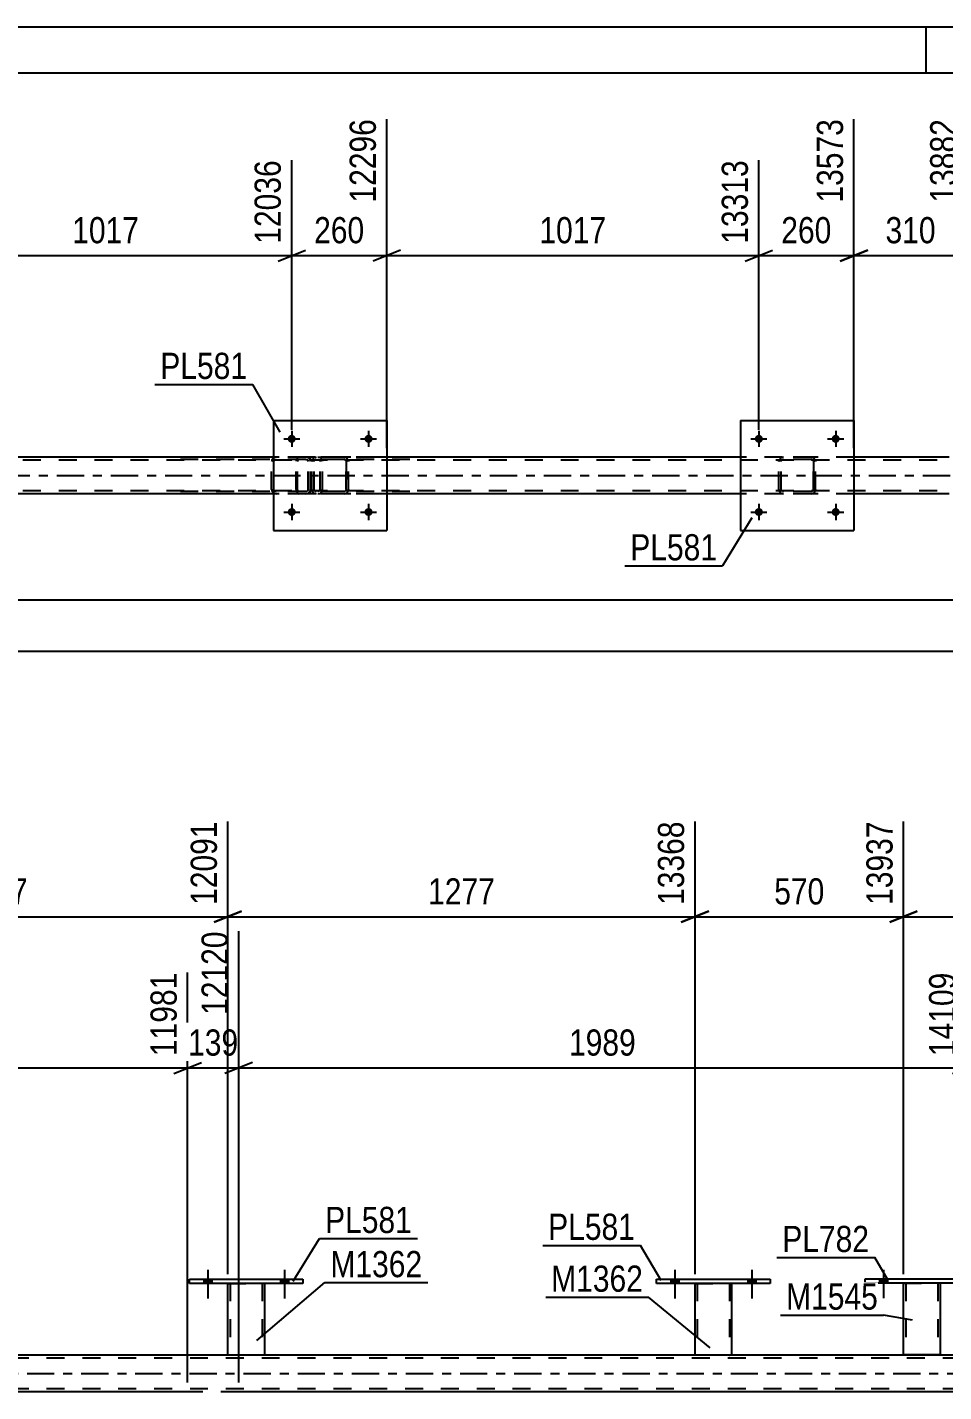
# Model space of a CAD drawing. Header units: millimetres. Extents: x 0 to 841, y 0 to 594.
# Drawn here: x 532.7 to 632.9, y 444.8 to 594 of the extents above; entities that cross this region are included whole.
import ezdxf

# ---------------------------------------------------------------- set-up
doc = ezdxf.new("R2010")
doc.units = ezdxf.units.MM
doc.linetypes.add('DXK_LINE_DOT2', pattern=[3.9198, 1.9599, -1.9599])
doc.linetypes.add('DXK_LINE_DOT3', pattern=[5.9187, 2.979, -0.9799, 0.9799, -0.9799])
doc.styles.add('Arial Narrow', font='ARIALN.TTF', dxfattribs={"height": 0.2})

# ---------------------------------------------------------------- blocks, each defined once
blk = doc.blocks.new('Unknown-283133210-1135')
at = {"color": 5, "linetype": 'Continuous'}
for p, q in [((841, 594), (0, 594)), ((631, 589), (631, 594)), ((836, 589), (5, 589))]:
    blk.add_line(p, q, dxfattribs=at)
blk = doc.blocks.new('Part-283133210-3801 - 3722')
at = {"color": 7, "linetype": 'DXK_LINE_DOT2'}
for p, q in [((614.9, 546.5), (614.93, 546.69)), ((614.93, 546.69), (614.9, 546.5)), ((614.9, 543.46), (614.9, 546.5)), ((614.9, 543.46), (614.9, 546.5)), ((615.14, 546.5), (615.15, 546.6)), ((615.14, 543.46), (615.14, 546.5)), ((615.14, 543.46), (615.14, 546.5)), ((615.15, 546.6), (615.21, 546.67)), ((615.19, 546.95), (615.38, 546.98)), ((615.38, 546.98), (615.19, 546.95)), ((615.21, 546.67), (615.28, 546.73)), ((615.28, 546.73), (615.38, 546.74)), ((618.42, 546.98), (615.38, 546.98)), ((618.42, 546.74), (615.38, 546.74)), ((618.42, 546.98), (618.6, 546.95)), ((618.6, 546.95), (618.42, 546.98)), ((618.42, 546.74), (618.51, 546.73)), ((618.51, 546.73), (618.59, 546.67)), ((618.59, 546.67), (618.64, 546.6)), ((618.64, 546.6), (618.66, 546.5)), ((618.66, 543.46), (618.66, 546.5)), ((618.66, 546.5), (618.66, 543.46)), ((618.86, 546.69), (618.9, 546.5)), ((618.9, 546.5), (618.86, 546.69)), ((618.9, 543.46), (618.9, 546.5)), ((618.9, 543.46), (618.9, 546.5)), ((614.93, 543.28), (614.9, 543.46)), ((614.9, 543.46), (614.93, 543.28)), ((615.15, 543.37), (615.14, 543.46)), ((615.21, 543.29), (615.15, 543.37)), ((615.28, 543.24), (615.21, 543.29)), ((615.38, 543.22), (615.28, 543.24)), ((618.42, 543.22), (615.38, 543.22)), ((618.51, 543.24), (618.42, 543.22)), ((618.59, 543.29), (618.51, 543.24)), ((618.64, 543.37), (618.59, 543.29)), ((618.66, 543.46), (618.64, 543.37)), ((618.9, 543.46), (618.86, 543.28)), ((618.86, 543.28), (618.9, 543.46)), ((615.38, 542.98), (615.19, 543.02)), ((615.19, 543.02), (615.38, 542.98)), ((618.42, 542.98), (615.38, 542.98)), ((618.6, 543.02), (618.42, 542.98)), ((618.42, 542.98), (618.6, 543.02))]:
    blk.add_line(p, q, dxfattribs=at)
at = {"color": 7, "linetype": 'DXK_LINE_DOT3'}
blk.add_line((616.9, 544.98), (616.9, 544.98), dxfattribs=at)
at = {"color": 7, "linetype": 'DXK_LINE_DOT2'}
for centre, start, end in [((615.38, 546.5), 112.5, 157.5), ((615.38, 546.5), 112.5, 157.5), ((618.42, 546.5), 22.5, 67.5), ((618.42, 546.5), 22.5, 67.5), ((615.38, 543.46), 202.5, 247.5), ((615.38, 543.46), 202.5, 247.5), ((618.42, 543.46), 292.5, 337.5), ((618.42, 543.46), 292.5, 337.5)]:
    blk.add_arc(centre, 0.48, start, end, dxfattribs=at)
blk = doc.blocks.new('Part-283133210-3733 - 3722')
at = {"color": 7, "linetype": 'DXK_LINE_DOT2'}
for p, q in [((741.94, 546.67), (80.19, 546.67)), ((572.02, 546.99), (559.62, 546.99)), ((623.1, 546.99), (610.7, 546.99)), ((741.94, 543.31), (80.19, 543.31)), ((572.02, 542.99), (559.62, 542.99)), ((623.1, 542.99), (610.7, 542.99))]:
    blk.add_line(p, q, dxfattribs=at)
at = {"color": 2, "linetype": 'Continuous'}
for p, q in [((559.62, 546.99), (520.93, 546.99)), ((610.7, 546.99), (572.02, 546.99)), ((633.49, 546.99), (623.1, 546.99)), ((559.62, 542.99), (520.93, 542.99)), ((610.7, 542.99), (572.02, 542.99)), ((633.49, 542.99), (623.1, 542.99))]:
    blk.add_line(p, q, dxfattribs=at)
at = {"color": 7, "linetype": 'DXK_LINE_DOT3'}
blk.add_line((80.19, 544.99), (741.94, 544.99), dxfattribs=at)
blk = doc.blocks.new('Part-283133210-3806 - 3722')
at = {"color": 2, "linetype": 'Continuous'}
for p, q in [((559.62, 550.98), (559.62, 538.98)), ((559.62, 550.98), (572.02, 550.98)), ((572.02, 550.98), (572.02, 538.98)), ((559.62, 538.98), (572.02, 538.98))]:
    blk.add_line(p, q, dxfattribs=at)
blk = doc.blocks.new('Part-283133210-3807 - 3722')
at = {"color": 7, "linetype": 'DXK_LINE_DOT2'}
for p, q in [((563.82, 546.5), (563.85, 546.69)), ((563.85, 546.69), (563.82, 546.5)), ((563.82, 543.46), (563.82, 546.5)), ((563.82, 543.46), (563.82, 546.5)), ((564.06, 546.5), (564.07, 546.6)), ((564.06, 543.46), (564.06, 546.5)), ((564.06, 543.46), (564.06, 546.5)), ((564.07, 546.6), (564.13, 546.67)), ((564.11, 546.95), (564.3, 546.98)), ((564.3, 546.98), (564.11, 546.95)), ((564.13, 546.67), (564.2, 546.73)), ((564.2, 546.73), (564.3, 546.74)), ((567.34, 546.98), (564.3, 546.98)), ((567.34, 546.74), (564.3, 546.74)), ((567.34, 546.98), (567.52, 546.95)), ((567.52, 546.95), (567.34, 546.98)), ((567.34, 546.74), (567.43, 546.73)), ((567.43, 546.73), (567.5, 546.67)), ((567.5, 546.67), (567.56, 546.6)), ((567.56, 546.6), (567.58, 546.5)), ((567.58, 543.46), (567.58, 546.5)), ((567.58, 546.5), (567.58, 543.46)), ((567.78, 546.69), (567.82, 546.5)), ((567.82, 546.5), (567.78, 546.69)), ((567.82, 543.46), (567.82, 546.5)), ((567.82, 543.46), (567.82, 546.5)), ((563.85, 543.28), (563.82, 543.46)), ((563.82, 543.46), (563.85, 543.28)), ((564.07, 543.37), (564.06, 543.46)), ((564.13, 543.29), (564.07, 543.37)), ((564.2, 543.24), (564.13, 543.29)), ((564.3, 543.22), (564.2, 543.24)), ((567.34, 543.22), (564.3, 543.22)), ((567.43, 543.24), (567.34, 543.22)), ((567.5, 543.29), (567.43, 543.24)), ((567.56, 543.37), (567.5, 543.29)), ((567.58, 543.46), (567.56, 543.37)), ((567.82, 543.46), (567.78, 543.28)), ((567.78, 543.28), (567.82, 543.46)), ((564.3, 542.98), (564.11, 543.02)), ((564.11, 543.02), (564.3, 542.98)), ((567.34, 542.98), (564.3, 542.98)), ((567.52, 543.02), (567.34, 542.98)), ((567.34, 542.98), (567.52, 543.02))]:
    blk.add_line(p, q, dxfattribs=at)
at = {"color": 7, "linetype": 'DXK_LINE_DOT3'}
blk.add_line((565.82, 544.98), (565.82, 544.98), dxfattribs=at)
at = {"color": 7, "linetype": 'DXK_LINE_DOT2'}
for centre, start, end in [((564.3, 546.5), 112.5, 157.5), ((564.3, 546.5), 112.5, 157.5), ((567.34, 546.5), 22.5, 67.5), ((567.34, 546.5), 22.5, 67.5), ((564.3, 543.46), 202.5, 247.5), ((564.3, 543.46), 202.5, 247.5), ((567.34, 543.46), 292.5, 337.5), ((567.34, 543.46), 292.5, 337.5)]:
    blk.add_arc(centre, 0.48, start, end, dxfattribs=at)
blk = doc.blocks.new('Part-283133210-3891 - 3722')
at = {"color": 7, "linetype": 'DXK_LINE_DOT2'}
for p, q in [((562.14, 546.69), (562.12, 546.51)), ((562.12, 543.47), (562.12, 546.51)), ((562.2, 546.85), (562.14, 546.69)), ((562.29, 546.95), (562.2, 546.85)), ((562.26, 546.51), (562.27, 546.6)), ((562.26, 543.47), (562.26, 546.51)), ((562.27, 546.6), (562.3, 546.68)), ((562.39, 546.99), (562.29, 546.95)), ((562.3, 546.68), (562.34, 546.73)), ((562.34, 546.73), (562.39, 546.75)), ((574.55, 546.99), (562.39, 546.99)), ((574.55, 546.75), (562.39, 546.75)), ((563.67, 546.75), (563.67, 546.99)), ((564.68, 546.95), (564.48, 546.99)), ((564.48, 546.75), (564.58, 546.73)), ((564.58, 546.73), (564.66, 546.68)), ((564.66, 546.68), (564.72, 546.6)), ((564.72, 546.6), (564.74, 546.51)), ((564.74, 543.47), (564.74, 546.51)), ((564.99, 546.51), (564.95, 546.69)), ((564.99, 543.47), (564.99, 546.51)), ((562.12, 543.47), (562.14, 543.28)), ((562.14, 543.28), (562.2, 543.13)), ((562.27, 543.37), (562.26, 543.47)), ((562.3, 543.3), (562.27, 543.37)), ((562.34, 543.24), (562.3, 543.3)), ((562.39, 543.23), (562.34, 543.24)), ((574.55, 543.23), (562.39, 543.23)), ((563.67, 542.99), (563.67, 543.23)), ((564.58, 543.24), (564.48, 543.23)), ((564.66, 543.3), (564.58, 543.24)), ((564.72, 543.37), (564.66, 543.3)), ((564.74, 543.47), (564.72, 543.37)), ((564.95, 543.28), (564.99, 543.47)), ((562.2, 543.13), (562.29, 543.02)), ((562.29, 543.02), (562.39, 542.99)), ((574.55, 542.99), (562.39, 542.99)), ((564.48, 542.99), (564.68, 543.02))]:
    blk.add_line(p, q, dxfattribs=at)
for centre, start, end in [((564.5, 546.49), 23.8494, 68.8059), ((564.5, 543.48), 291.1941, 336.1506)]:
    blk.add_arc(centre, 0.492, start, end, dxfattribs=at)
blk = doc.blocks.new('Part-283133210-3898 - 3722')
at = {"color": 7, "linetype": 'DXK_LINE_DOT2'}
for p, q in [((563.16, 546.99), (548.17, 546.99)), ((563.16, 546.75), (548.17, 546.75)), ((559.43, 546.59), (559.41, 546.51)), ((559.41, 543.47), (559.41, 546.51)), ((559.45, 546.69), (559.43, 546.59)), ((559.67, 546.51), (559.69, 546.6)), ((559.67, 543.47), (559.67, 546.51)), ((559.69, 546.6), (559.74, 546.68)), ((559.92, 546.99), (559.73, 546.95)), ((559.74, 546.68), (559.83, 546.73)), ((559.83, 546.73), (559.92, 546.75)), ((563.35, 546.95), (563.16, 546.99)), ((563.16, 546.75), (563.26, 546.73)), ((563.26, 546.73), (563.34, 546.68)), ((563.34, 546.68), (563.39, 546.6)), ((563.39, 546.6), (563.41, 546.51)), ((563.41, 543.47), (563.41, 546.51)), ((563.67, 546.51), (563.63, 546.69)), ((563.67, 543.47), (563.67, 546.51)), ((563.16, 543.23), (548.17, 543.23)), ((559.41, 543.47), (559.43, 543.38)), ((559.43, 543.38), (559.45, 543.28)), ((559.69, 543.37), (559.67, 543.47)), ((559.74, 543.3), (559.69, 543.37)), ((559.83, 543.24), (559.74, 543.3)), ((559.92, 543.23), (559.83, 543.24)), ((563.26, 543.24), (563.16, 543.23)), ((563.34, 543.3), (563.26, 543.24)), ((563.39, 543.37), (563.34, 543.3)), ((563.41, 543.47), (563.39, 543.37)), ((563.63, 543.28), (563.67, 543.47)), ((563.16, 542.99), (548.17, 542.99)), ((559.73, 543.02), (559.92, 542.99)), ((563.16, 542.99), (563.35, 543.02))]:
    blk.add_line(p, q, dxfattribs=at)
for centre, start, end in [((559.9, 546.49), 110.7583, 155.68), ((563.18, 546.49), 24.32, 69.2417), ((559.9, 543.49), 204.32, 249.2417), ((563.18, 543.49), 290.7583, 335.68)]:
    blk.add_arc(centre, 0.496, start, end, dxfattribs=at)
blk = doc.blocks.new('Part-283133210-3800 - 3722')
at = {"color": 2, "linetype": 'Continuous'}
for p, q in [((610.7, 550.98), (610.7, 538.98)), ((610.7, 550.98), (623.1, 550.98)), ((623.1, 550.98), (623.1, 538.98)), ((610.7, 538.98), (623.1, 538.98))]:
    blk.add_line(p, q, dxfattribs=at)
blk = doc.blocks.new('Bolt-283133210-3979 - 3722')
at = {"linetype": 'Continuous'}
for points in [[(562.06, 540.99, -1), (561.18, 540.99, -1)], [(570.46, 540.99, -1), (569.58, 540.99, -1)]]:
    blk.add_hatch(color=1, dxfattribs=at).paths.add_polyline_path(points)
at = {"color": 1, "linetype": 'Continuous'}
for p, q in [((561.62, 541.87), (561.62, 540.11)), ((570.02, 541.87), (570.02, 540.11)), ((560.74, 540.99), (562.5, 540.99)), ((569.14, 540.99), (570.9, 540.99))]:
    blk.add_line(p, q, dxfattribs=at)
blk = doc.blocks.new('Bolt-283133210-3980 - 3722')
at = {"linetype": 'Continuous'}
for points in [[(562.06, 548.99, -1), (561.18, 548.99, -1)], [(570.46, 548.99, -1), (569.58, 548.99, -1)]]:
    blk.add_hatch(color=1, dxfattribs=at).paths.add_polyline_path(points)
at = {"color": 1, "linetype": 'Continuous'}
for p, q in [((561.62, 549.87), (561.62, 548.11)), ((570.02, 549.87), (570.02, 548.11)), ((560.74, 548.99), (562.5, 548.99)), ((569.14, 548.99), (570.9, 548.99))]:
    blk.add_line(p, q, dxfattribs=at)
blk = doc.blocks.new('Bolt-283133210-3981 - 3722')
at = {"linetype": 'Continuous'}
for points in [[(613.14, 540.99, -1), (612.26, 540.99, -1)], [(621.54, 540.99, -1), (620.66, 540.99, -1)]]:
    blk.add_hatch(color=1, dxfattribs=at).paths.add_polyline_path(points)
at = {"color": 1, "linetype": 'Continuous'}
for p, q in [((612.7, 541.87), (612.7, 540.11)), ((621.1, 541.87), (621.1, 540.11)), ((611.82, 540.99), (613.58, 540.99)), ((620.22, 540.99), (621.98, 540.99))]:
    blk.add_line(p, q, dxfattribs=at)
blk = doc.blocks.new('Bolt-283133210-3982 - 3722')
at = {"linetype": 'Continuous'}
for points in [[(613.14, 548.99, -1), (612.26, 548.99, -1)], [(621.54, 548.99, -1), (620.66, 548.99, -1)]]:
    blk.add_hatch(color=1, dxfattribs=at).paths.add_polyline_path(points)
at = {"color": 1, "linetype": 'Continuous'}
for p, q in [((612.7, 549.87), (612.7, 548.11)), ((621.1, 549.87), (621.1, 548.11)), ((611.82, 548.99), (613.58, 548.99)), ((620.22, 548.99), (621.98, 548.99))]:
    blk.add_line(p, q, dxfattribs=at)
blk = doc.blocks.new('Part-283133210-2197 - 1918')
at = {"color": 2, "linetype": 'Continuous'}
for p, q in [((550.44, 456.62), (550.44, 457.1)), ((550.44, 457.1), (562.84, 457.1)), ((562.84, 456.62), (550.44, 456.62)), ((562.84, 457.1), (562.84, 456.62))]:
    blk.add_line(p, q, dxfattribs=at)
blk = doc.blocks.new('Bolt-283133210-1953 - 1918')
at = {"linetype": 'Continuous'}
for points in [[(625.88, 456.64), (626.76, 456.64), (626.76, 457.12), (625.88, 457.12)], [(634.28, 456.64), (635.16, 456.64), (635.16, 457.12), (634.28, 457.12)]]:
    blk.add_hatch(color=1, dxfattribs=at).paths.add_polyline_path(points)
at = {"color": 1, "linetype": 'Continuous'}
for p, q in [((626.32, 458.12), (626.32, 455)), ((634.72, 458.12), (634.72, 455)), ((625.88, 457.12), (625.88, 456.64)), ((626.76, 457.12), (626.76, 456.64)), ((634.28, 457.12), (634.28, 456.64)), ((635.16, 457.12), (635.16, 456.64))]:
    blk.add_line(p, q, dxfattribs=at)
blk = doc.blocks.new('Part-283133210-2192 - 1918')
at = {"color": 7, "linetype": 'DXK_LINE_DOT2'}
for p, q in [((605.72, 456.63), (609.72, 456.63)), ((605.72, 456.62), (605.72, 456.63)), ((605.72, 456.63), (605.72, 456.62)), ((605.96, 456.63), (605.96, 448.78)), ((609.48, 456.63), (609.48, 448.78)), ((609.72, 456.63), (609.72, 456.62)), ((609.72, 456.62), (609.72, 456.63)), ((609.47, 448.78), (609.48, 448.78))]:
    blk.add_line(p, q, dxfattribs=at)
at = {"color": 2, "linetype": 'Continuous'}
for p, q in [((605.72, 448.78), (605.72, 456.62)), ((609.72, 456.62), (609.72, 448.78)), ((609.69, 448.78), (605.72, 448.78)), ((609.72, 448.78), (609.69, 448.78))]:
    blk.add_line(p, q, dxfattribs=at)
blk = doc.blocks.new('Part-283133210-2022 - 1918')
at = {"color": 7, "linetype": 'DXK_LINE_DOT2'}
for p, q in [((732.77, 448.46), (71.02, 448.46)), ((558.64, 448.78), (554.64, 448.78)), ((609.72, 448.78), (605.72, 448.78)), ((732.77, 445.1), (71.02, 445.1)), ((555.82, 444.78), (550.24, 444.78))]:
    blk.add_line(p, q, dxfattribs=at)
at = {"color": 2, "linetype": 'Continuous'}
for p, q in [((554.64, 448.78), (507.56, 448.78)), ((605.72, 448.78), (558.64, 448.78)), ((646.97, 448.78), (609.72, 448.78)), ((550.24, 444.78), (470.68, 444.78)), ((635.37, 444.78), (555.82, 444.78))]:
    blk.add_line(p, q, dxfattribs=at)
at = {"color": 7, "linetype": 'DXK_LINE_DOT3'}
blk.add_line((71.02, 446.78), (732.77, 446.78), dxfattribs=at)
blk = doc.blocks.new('Part-283133210-2057 - 1918')
at = {"color": 2, "linetype": 'Continuous'}
for p, q in [((624.32, 456.64), (624.32, 457.12)), ((624.32, 457.12), (636.72, 457.12)), ((636.72, 456.64), (624.32, 456.64)), ((636.72, 457.12), (636.72, 456.64))]:
    blk.add_line(p, q, dxfattribs=at)
blk = doc.blocks.new('Bolt-283133210-1971 - 1918')
at = {"linetype": 'Continuous'}
for points in [[(603.08, 456.62), (603.96, 456.62), (603.96, 457.1), (603.08, 457.1)], [(611.48, 456.62), (612.36, 456.62), (612.36, 457.1), (611.48, 457.1)]]:
    blk.add_hatch(color=1, dxfattribs=at).paths.add_polyline_path(points)
at = {"color": 1, "linetype": 'Continuous'}
for p, q in [((603.52, 458.1), (603.52, 454.98)), ((611.92, 458.1), (611.92, 454.98)), ((603.08, 457.1), (603.08, 456.62)), ((603.96, 457.1), (603.96, 456.62)), ((611.48, 457.1), (611.48, 456.62)), ((612.36, 457.1), (612.36, 456.62))]:
    blk.add_line(p, q, dxfattribs=at)
blk = doc.blocks.new('Bolt-283133210-1972 - 1918')
at = {"linetype": 'Continuous'}
for points in [[(603.08, 456.62), (603.96, 456.62), (603.96, 457.1), (603.08, 457.1)], [(611.48, 456.62), (612.36, 456.62), (612.36, 457.1), (611.48, 457.1)]]:
    blk.add_hatch(color=1, dxfattribs=at).paths.add_polyline_path(points)
at = {"color": 1, "linetype": 'Continuous'}
for p, q in [((603.52, 458.1), (603.52, 454.98)), ((611.92, 458.1), (611.92, 454.98)), ((603.08, 457.1), (603.08, 456.62)), ((603.96, 457.1), (603.96, 456.62)), ((611.48, 457.1), (611.48, 456.62)), ((612.36, 457.1), (612.36, 456.62))]:
    blk.add_line(p, q, dxfattribs=at)
blk = doc.blocks.new('Bolt-283133210-1973 - 1918')
at = {"linetype": 'Continuous'}
for points in [[(552, 456.62), (552.88, 456.62), (552.88, 457.1), (552, 457.1)], [(560.4, 456.62), (561.28, 456.62), (561.28, 457.1), (560.4, 457.1)]]:
    blk.add_hatch(color=1, dxfattribs=at).paths.add_polyline_path(points)
at = {"color": 1, "linetype": 'Continuous'}
for p, q in [((552.44, 458.1), (552.44, 454.98)), ((560.84, 458.1), (560.84, 454.98)), ((552, 457.1), (552, 456.62)), ((552.88, 457.1), (552.88, 456.62)), ((560.4, 457.1), (560.4, 456.62)), ((561.28, 457.1), (561.28, 456.62))]:
    blk.add_line(p, q, dxfattribs=at)
blk = doc.blocks.new('Bolt-283133210-1974 - 1918')
at = {"linetype": 'Continuous'}
for points in [[(552, 456.62), (552.88, 456.62), (552.88, 457.1), (552, 457.1)], [(560.4, 456.62), (561.28, 456.62), (561.28, 457.1), (560.4, 457.1)]]:
    blk.add_hatch(color=1, dxfattribs=at).paths.add_polyline_path(points)
at = {"color": 1, "linetype": 'Continuous'}
for p, q in [((552.44, 458.1), (552.44, 454.98)), ((560.84, 458.1), (560.84, 454.98)), ((552, 457.1), (552, 456.62)), ((552.88, 457.1), (552.88, 456.62)), ((560.4, 457.1), (560.4, 456.62)), ((561.28, 457.1), (561.28, 456.62))]:
    blk.add_line(p, q, dxfattribs=at)
blk = doc.blocks.new('Part-283133210-2072 - 1918')
at = {"color": 2, "linetype": 'Continuous'}
for p, q in [((628.52, 448.8), (628.52, 456.64)), ((632.52, 456.64), (632.52, 448.8)), ((632.48, 448.8), (628.52, 448.8)), ((632.52, 448.8), (632.48, 448.8))]:
    blk.add_line(p, q, dxfattribs=at)
at = {"color": 7, "linetype": 'DXK_LINE_DOT2'}
for p, q in [((628.52, 456.64), (632.52, 456.64)), ((628.52, 456.64), (628.52, 456.64)), ((628.52, 456.64), (628.52, 456.64)), ((628.76, 456.64), (628.76, 448.8)), ((632.28, 456.64), (632.28, 448.8)), ((632.52, 456.64), (632.52, 456.64)), ((632.52, 456.64), (632.52, 456.64)), ((632.26, 448.8), (632.28, 448.8))]:
    blk.add_line(p, q, dxfattribs=at)
blk = doc.blocks.new('Part-283133210-2187 - 1918')
at = {"color": 2, "linetype": 'Continuous'}
for p, q in [((601.52, 456.62), (601.52, 457.1)), ((601.52, 457.1), (613.92, 457.1)), ((613.92, 456.62), (601.52, 456.62)), ((613.92, 457.1), (613.92, 456.62))]:
    blk.add_line(p, q, dxfattribs=at)
blk = doc.blocks.new('Part-283133210-2202 - 1918')
at = {"color": 7, "linetype": 'DXK_LINE_DOT2'}
for p, q in [((554.64, 456.63), (558.64, 456.63)), ((554.64, 456.62), (554.64, 456.63)), ((554.64, 456.63), (554.64, 456.62)), ((554.88, 456.63), (554.88, 448.78)), ((558.4, 456.63), (558.4, 448.78)), ((558.64, 456.63), (558.64, 456.62)), ((558.64, 456.62), (558.64, 456.63)), ((558.39, 448.78), (558.4, 448.78))]:
    blk.add_line(p, q, dxfattribs=at)
at = {"color": 2, "linetype": 'Continuous'}
for p, q in [((554.64, 448.78), (554.64, 456.62)), ((558.64, 456.62), (558.64, 448.78)), ((558.61, 448.78), (554.64, 448.78)), ((558.64, 448.78), (558.61, 448.78))]:
    blk.add_line(p, q, dxfattribs=at)
blk = doc.blocks.new('Bolt-283133210-2454 - 1918')
at = {"linetype": 'Continuous'}
for points in [[(625.88, 456.64), (626.76, 456.64), (626.76, 457.12), (625.88, 457.12)], [(634.28, 456.64), (635.16, 456.64), (635.16, 457.12), (634.28, 457.12)]]:
    blk.add_hatch(color=1, dxfattribs=at).paths.add_polyline_path(points)
at = {"color": 1, "linetype": 'Continuous'}
for p, q in [((626.32, 458.12), (626.32, 455)), ((634.72, 458.12), (634.72, 455)), ((625.88, 457.12), (625.88, 456.64)), ((626.76, 457.12), (626.76, 456.64)), ((634.28, 457.12), (634.28, 456.64)), ((635.16, 457.12), (635.16, 456.64))]:
    blk.add_line(p, q, dxfattribs=at)
blk = doc.blocks.new('StraightDimension-283133210-11773 - 3722')
at = {"color": 7, "linetype": 'Continuous'}
for p, q in [((623.1, 547.99), (623.1, 583.97)), ((612.7, 549.99), (612.7, 579.47)), ((611.2, 568.43), (614.2, 569.63)), ((612.7, 569.03), (623.1, 569.03)), ((624.6, 569.63), (621.6, 568.43))]:
    blk.add_line(p, q, dxfattribs=at)
at = {"color": 0}
blk.add_wipeout([(621.24, 569.78), (621.24, 573.98), (614.55, 573.98), (614.55, 569.78)], dxfattribs=at)
at = {"color": 3, "style": 'Arial Narrow'}
blk.add_text('260', height=2.863, dxfattribs=at).set_placement((615.15, 570.38))
at = {"color": 0, "linetype": 'Continuous'}
blk.add_wipeout([(622.5, 584.57), (618.3, 584.57), (618.3, 574.23), (622.5, 574.23)], dxfattribs=at)
at = {"color": 3, "linetype": 'Continuous', "style": 'Arial Narrow'}
blk.add_text('13573', height=2.863, rotation=90.0002, dxfattribs=at).set_placement((621.9, 574.83))
blk = doc.blocks.new('StraightDimension-283133210-11774 - 3722')
at = {"color": 7, "linetype": 'Continuous'}
for p, q in [((572.02, 547.99), (572.02, 583.97)), ((612.7, 549.99), (612.7, 579.47)), ((573.52, 569.63), (570.52, 568.43)), ((572.02, 569.03), (612.7, 569.03)), ((611.2, 568.43), (614.2, 569.63))]:
    blk.add_line(p, q, dxfattribs=at)
at = {"color": 0}
blk.add_wipeout([(596.61, 569.78), (596.61, 573.98), (588.1, 573.98), (588.1, 569.78)], dxfattribs=at)
at = {"color": 3, "style": 'Arial Narrow'}
blk.add_text('1017', height=2.863, dxfattribs=at).set_placement((588.7, 570.38))
at = {"color": 0, "linetype": 'Continuous'}
blk.add_wipeout([(612.1, 580.07), (607.9, 580.07), (607.9, 569.73), (612.1, 569.73)], dxfattribs=at)
at = {"color": 3, "linetype": 'Continuous', "style": 'Arial Narrow'}
blk.add_text('13313', height=2.863, rotation=90.0002, dxfattribs=at).set_placement((611.5, 570.33))
blk = doc.blocks.new('StraightDimension-283133210-4021 - 3722')
at = {"color": 7, "linetype": 'Continuous'}
blk.add_line((79.55, 525.78), (779.7, 525.78), dxfattribs=at)
blk = doc.blocks.new('StraightDimension-283133210-4042 - 3722')
at = {"color": 7, "linetype": 'Continuous'}
blk.add_line((80.19, 531.39), (779.06, 531.39), dxfattribs=at)
blk = doc.blocks.new('StraightDimension-283133210-11772 - 3722')
at = {"color": 7, "linetype": 'Continuous'}
for p, q in [((623.1, 547.99), (623.1, 583.97)), ((635.49, 549.99), (635.49, 583.97)), ((621.6, 568.43), (624.6, 569.63)), ((623.1, 569.03), (635.49, 569.03)), ((636.99, 569.63), (633.99, 568.43))]:
    blk.add_line(p, q, dxfattribs=at)
at = {"color": 0}
blk.add_wipeout([(632.63, 569.78), (632.63, 573.98), (625.95, 573.98), (625.95, 569.78)], dxfattribs=at)
at = {"color": 3, "style": 'Arial Narrow'}
blk.add_text('310', height=2.863, dxfattribs=at).set_placement((626.55, 570.38))
at = {"color": 0, "linetype": 'Continuous'}
blk.add_wipeout([(634.89, 584.57), (630.69, 584.57), (630.69, 574.23), (634.89, 574.23)], dxfattribs=at)
at = {"color": 3, "linetype": 'Continuous', "style": 'Arial Narrow'}
blk.add_text('13882', height=2.863, rotation=90.0002, dxfattribs=at).set_placement((634.29, 574.83))
blk = doc.blocks.new('StraightDimension-283133210-11775 - 3722')
at = {"color": 7, "linetype": 'Continuous'}
for p, q in [((572.02, 547.99), (572.02, 583.97)), ((561.62, 549.99), (561.62, 579.47)), ((560.12, 568.43), (563.12, 569.63)), ((561.62, 569.03), (572.02, 569.03)), ((573.52, 569.63), (570.52, 568.43))]:
    blk.add_line(p, q, dxfattribs=at)
at = {"color": 0}
blk.add_wipeout([(570.16, 569.78), (570.16, 573.98), (563.47, 573.98), (563.47, 569.78)], dxfattribs=at)
at = {"color": 3, "style": 'Arial Narrow'}
blk.add_text('260', height=2.863, dxfattribs=at).set_placement((564.07, 570.38))
at = {"color": 0, "linetype": 'Continuous'}
blk.add_wipeout([(571.42, 584.57), (567.22, 584.57), (567.22, 574.23), (571.42, 574.23)], dxfattribs=at)
at = {"color": 3, "linetype": 'Continuous', "style": 'Arial Narrow'}
blk.add_text('12296', height=2.863, rotation=90.0002, dxfattribs=at).set_placement((570.82, 574.83))
blk = doc.blocks.new('StraightDimension-283133210-11776 - 3722')
at = {"color": 7, "linetype": 'Continuous'}
for p, q in [((520.93, 547.99), (520.93, 583.97)), ((561.62, 549.99), (561.62, 579.47)), ((522.43, 569.63), (519.43, 568.43)), ((520.93, 569.03), (561.62, 569.03)), ((560.12, 568.43), (563.12, 569.63))]:
    blk.add_line(p, q, dxfattribs=at)
at = {"color": 0}
blk.add_wipeout([(545.53, 569.78), (545.53, 573.98), (537.02, 573.98), (537.02, 569.78)], dxfattribs=at)
at = {"color": 3, "style": 'Arial Narrow'}
blk.add_text('1017', height=2.863, dxfattribs=at).set_placement((537.62, 570.38))
at = {"color": 0, "linetype": 'Continuous'}
blk.add_wipeout([(561.02, 580.07), (556.82, 580.07), (556.82, 569.73), (561.02, 569.73)], dxfattribs=at)
at = {"color": 3, "linetype": 'Continuous', "style": 'Arial Narrow'}
blk.add_text('12036', height=2.863, rotation=90.0002, dxfattribs=at).set_placement((560.42, 570.33))
blk = doc.blocks.new('StraightDimension-283133210-3189 - 1918')
at = {"color": 7, "linetype": 'Continuous'}
for p, q in [((470.68, 445.78), (470.68, 493.31)), ((550.24, 445.78), (550.24, 490.64)), ((472.18, 480.79), (469.18, 479.59)), ((548.74, 479.59), (551.74, 480.79)), ((470.68, 480.19), (550.24, 480.19))]:
    blk.add_line(p, q, dxfattribs=at)
at = {"color": 0}
blk.add_wipeout([(514.72, 480.94), (514.72, 485.14), (506.2, 485.14), (506.2, 480.94)], dxfattribs=at)
at = {"color": 3, "style": 'Arial Narrow'}
blk.add_text('1989', height=2.863, dxfattribs=at).set_placement((506.8, 481.54))
at = {"color": 0, "linetype": 'Continuous'}
blk.add_wipeout([(549.64, 491.24), (545.44, 491.24), (545.44, 480.89), (549.64, 480.89)], dxfattribs=at)
at = {"color": 3, "linetype": 'Continuous', "style": 'Arial Narrow'}
blk.add_text('11981', height=2.863, rotation=90.0002, dxfattribs=at).set_placement((549.04, 481.49))
blk = doc.blocks.new('StraightDimension-283133210-3437 - 1918')
at = {"color": 7, "linetype": 'Continuous'}
for p, q in [((628.52, 457.64), (628.52, 507.16)), ((646.97, 457.64), (646.97, 507.16)), ((630.02, 497.32), (627.02, 496.12)), ((645.47, 496.12), (648.47, 497.32)), ((628.52, 496.72), (646.97, 496.72))]:
    blk.add_line(p, q, dxfattribs=at)
at = {"color": 0}
blk.add_wipeout([(641.09, 497.47), (641.09, 501.67), (634.4, 501.67), (634.4, 497.47)], dxfattribs=at)
at = {"color": 3, "style": 'Arial Narrow'}
blk.add_text('461', height=2.863, dxfattribs=at).set_placement((635, 498.07))
at = {"color": 0, "linetype": 'Continuous'}
blk.add_wipeout([(646.37, 507.76), (642.17, 507.76), (642.17, 497.42), (646.37, 497.42)], dxfattribs=at)
at = {"color": 3, "linetype": 'Continuous', "style": 'Arial Narrow'}
blk.add_text('14399', height=2.863, rotation=90.0002, dxfattribs=at).set_placement((645.77, 498.02))
blk = doc.blocks.new('StraightDimension-283133210-3427 - 1918')
at = {"color": 7, "linetype": 'Continuous'}
for p, q in [((605.72, 457.63), (605.72, 507.16)), ((628.52, 457.64), (628.52, 507.16)), ((607.22, 497.32), (604.22, 496.12)), ((627.02, 496.12), (630.02, 497.32)), ((605.72, 496.72), (628.52, 496.72))]:
    blk.add_line(p, q, dxfattribs=at)
at = {"color": 0}
blk.add_wipeout([(620.46, 497.47), (620.46, 501.67), (613.78, 501.67), (613.78, 497.47)], dxfattribs=at)
at = {"color": 3, "style": 'Arial Narrow'}
blk.add_text('570', height=2.863, dxfattribs=at).set_placement((614.38, 498.07))
at = {"color": 0, "linetype": 'Continuous'}
blk.add_wipeout([(627.92, 507.76), (623.72, 507.76), (623.72, 497.42), (627.92, 497.42)], dxfattribs=at)
at = {"color": 3, "linetype": 'Continuous', "style": 'Arial Narrow'}
blk.add_text('13937', height=2.863, rotation=90.0002, dxfattribs=at).set_placement((627.32, 498.02))
blk = doc.blocks.new('StraightDimension-283133210-3208 - 1918')
at = {"color": 7, "linetype": 'Continuous'}
for p, q in [((555.82, 445.78), (555.82, 495.14)), ((550.24, 445.78), (550.24, 490.64)), ((548.74, 479.59), (551.74, 480.79)), ((557.32, 480.79), (554.32, 479.59)), ((550.24, 480.19), (555.82, 480.19))]:
    blk.add_line(p, q, dxfattribs=at)
at = {"color": 0}
blk.add_wipeout([(556.37, 480.94), (556.37, 485.14), (549.69, 485.14), (549.69, 480.94)], dxfattribs=at)
at = {"color": 3, "style": 'Arial Narrow'}
blk.add_text('139', height=2.863, dxfattribs=at).set_placement((550.29, 481.54))
at = {"color": 0, "linetype": 'Continuous'}
blk.add_wipeout([(555.22, 495.74), (551.02, 495.74), (551.02, 485.39), (555.22, 485.39)], dxfattribs=at)
at = {"color": 3, "linetype": 'Continuous', "style": 'Arial Narrow'}
blk.add_text('12120', height=2.863, rotation=90.0002, dxfattribs=at).set_placement((554.62, 485.99))
blk = doc.blocks.new('StraightDimension-283133210-3227 - 1918')
at = {"color": 7, "linetype": 'Continuous'}
for p, q in [((555.82, 445.78), (555.82, 495.14)), ((635.37, 445.78), (635.37, 490.64)), ((557.32, 480.79), (554.32, 479.59)), ((633.87, 479.59), (636.87, 480.79)), ((555.82, 480.19), (635.37, 480.19))]:
    blk.add_line(p, q, dxfattribs=at)
at = {"color": 0}
blk.add_wipeout([(599.85, 480.94), (599.85, 485.14), (591.34, 485.14), (591.34, 480.94)], dxfattribs=at)
at = {"color": 3, "style": 'Arial Narrow'}
blk.add_text('1989', height=2.863, dxfattribs=at).set_placement((591.94, 481.54))
at = {"color": 0, "linetype": 'Continuous'}
blk.add_wipeout([(634.77, 491.24), (630.57, 491.24), (630.57, 480.89), (634.77, 480.89)], dxfattribs=at)
at = {"color": 3, "linetype": 'Continuous', "style": 'Arial Narrow'}
blk.add_text('14109', height=2.863, rotation=90.0002, dxfattribs=at).set_placement((634.17, 481.49))
blk = doc.blocks.new('StraightDimension-283133210-3407 - 1918')
at = {"color": 7, "linetype": 'Continuous'}
for p, q in [((503.56, 457.63), (503.56, 507.16)), ((554.64, 457.63), (554.64, 507.16)), ((505.06, 497.32), (502.06, 496.12)), ((553.14, 496.12), (556.14, 497.32)), ((503.56, 496.72), (554.64, 496.72))]:
    blk.add_line(p, q, dxfattribs=at)
at = {"color": 0}
blk.add_wipeout([(533.36, 497.47), (533.36, 501.67), (524.85, 501.67), (524.85, 497.47)], dxfattribs=at)
at = {"color": 3, "style": 'Arial Narrow'}
blk.add_text('1277', height=2.863, dxfattribs=at).set_placement((525.45, 498.07))
at = {"color": 0, "linetype": 'Continuous'}
blk.add_wipeout([(554.04, 507.76), (549.84, 507.76), (549.84, 497.42), (554.04, 497.42)], dxfattribs=at)
at = {"color": 3, "linetype": 'Continuous', "style": 'Arial Narrow'}
blk.add_text('12091', height=2.863, rotation=90.0002, dxfattribs=at).set_placement((553.44, 498.02))
blk = doc.blocks.new('StraightDimension-283133210-3417 - 1918')
at = {"color": 7, "linetype": 'Continuous'}
for p, q in [((554.64, 457.63), (554.64, 507.16)), ((605.72, 457.63), (605.72, 507.16)), ((556.14, 497.32), (553.14, 496.12)), ((604.22, 496.12), (607.22, 497.32)), ((554.64, 496.72), (605.72, 496.72))]:
    blk.add_line(p, q, dxfattribs=at)
at = {"color": 0}
blk.add_wipeout([(584.44, 497.47), (584.44, 501.67), (575.93, 501.67), (575.93, 497.47)], dxfattribs=at)
at = {"color": 3, "style": 'Arial Narrow'}
blk.add_text('1277', height=2.863, dxfattribs=at).set_placement((576.53, 498.07))
at = {"color": 0, "linetype": 'Continuous'}
blk.add_wipeout([(605.12, 507.76), (600.92, 507.76), (600.92, 497.42), (605.12, 497.42)], dxfattribs=at)
at = {"color": 3, "linetype": 'Continuous', "style": 'Arial Narrow'}
blk.add_text('13368', height=2.863, rotation=90.0002, dxfattribs=at).set_placement((604.52, 498.02))
blk = doc.blocks.new('Mark-283133210-3802 - 3722')
at = {"color": 0}
blk.add_wipeout([(556.75, 555.54), (556.75, 558.54), (547.25, 558.54), (547.25, 555.54)], dxfattribs=at)
blk.add_wipeout([(556.75, 555.54), (556.75, 558.54), (547.25, 558.54), (547.25, 555.54)], dxfattribs=at)
at = {"color": 30, "linetype": 'Continuous'}
for p in [(546.65, 554.94), (560.35, 549.74)]:
    blk.add_line(p, (557.35, 554.94), dxfattribs=at)
at = {"color": 3, "style": 'Arial Narrow'}
blk.add_text('PL581', height=2.863, dxfattribs=at).set_placement((547.25, 555.54))
blk = doc.blocks.new('Mark-283133210-3796 - 3722')
at = {"color": 0}
blk.add_wipeout([(608.14, 535.7), (608.14, 538.7), (598.64, 538.7), (598.64, 535.7)], dxfattribs=at)
blk.add_wipeout([(608.14, 535.7), (608.14, 538.7), (598.64, 538.7), (598.64, 535.7)], dxfattribs=at)
at = {"color": 30, "linetype": 'Continuous'}
for p in [(611.93, 540.35), (598.04, 535.1)]:
    blk.add_line(p, (608.74, 535.1), dxfattribs=at)
at = {"color": 3, "style": 'Arial Narrow'}
blk.add_text('PL581', height=2.863, dxfattribs=at).set_placement((598.64, 535.7))
blk = doc.blocks.new('Mark-283133210-2068 - 1918')
at = {"color": 0}
blk.add_wipeout([(625.73, 453.76), (625.73, 456.76), (615.68, 456.76), (615.68, 453.76)], dxfattribs=at)
blk.add_wipeout([(625.73, 453.76), (625.73, 456.76), (615.68, 456.76), (615.68, 453.76)], dxfattribs=at)
at = {"color": 30, "linetype": 'Continuous'}
for p in [(615.08, 453.16), (629.49, 452.61)]:
    blk.add_line(p, (626.33, 453.16), dxfattribs=at)
at = {"color": 3, "style": 'Arial Narrow'}
blk.add_text('M1545', height=2.863, dxfattribs=at).set_placement((615.68, 453.76))
blk = doc.blocks.new('Mark-283133210-2053 - 1918')
at = {"color": 0}
blk.add_wipeout([(624.77, 460.06), (624.77, 463.06), (615.26, 463.06), (615.26, 460.06)], dxfattribs=at)
blk.add_wipeout([(624.77, 460.06), (624.77, 463.06), (615.26, 463.06), (615.26, 460.06)], dxfattribs=at)
at = {"color": 30, "linetype": 'Continuous'}
for p in [(614.66, 459.46), (626.81, 457.01)]:
    blk.add_line(p, (625.37, 459.46), dxfattribs=at)
at = {"color": 3, "style": 'Arial Narrow'}
blk.add_text('PL782', height=2.863, dxfattribs=at).set_placement((615.26, 460.06))
blk = doc.blocks.new('Mark-283133210-2183 - 1918')
at = {"color": 0}
blk.add_wipeout([(599.17, 461.39), (599.17, 464.39), (589.66, 464.39), (589.66, 461.39)], dxfattribs=at)
blk.add_wipeout([(599.17, 461.39), (599.17, 464.39), (589.66, 464.39), (589.66, 461.39)], dxfattribs=at)
at = {"color": 30, "linetype": 'Continuous'}
for p in [(589.06, 460.79), (602, 456.96)]:
    blk.add_line(p, (599.77, 460.79), dxfattribs=at)
at = {"color": 3, "style": 'Arial Narrow'}
blk.add_text('PL581', height=2.863, dxfattribs=at).set_placement((589.66, 461.39))
blk = doc.blocks.new('Mark-283133210-2188 - 1918')
at = {"color": 0}
blk.add_wipeout([(600.04, 455.72), (600.04, 458.72), (589.99, 458.72), (589.99, 455.72)], dxfattribs=at)
blk.add_wipeout([(600.04, 455.72), (600.04, 458.72), (589.99, 458.72), (589.99, 455.72)], dxfattribs=at)
at = {"color": 30, "linetype": 'Continuous'}
for p in [(589.39, 455.12), (607.38, 449.6)]:
    blk.add_line(p, (600.64, 455.12), dxfattribs=at)
at = {"color": 3, "style": 'Arial Narrow'}
blk.add_text('M1362', height=2.863, dxfattribs=at).set_placement((589.99, 455.72))
blk = doc.blocks.new('Mark-283133210-2193 - 1918')
at = {"color": 0}
blk.add_wipeout([(574.78, 462.14), (574.78, 465.14), (565.27, 465.14), (565.27, 462.14)], dxfattribs=at)
blk.add_wipeout([(574.78, 462.14), (574.78, 465.14), (565.27, 465.14), (565.27, 462.14)], dxfattribs=at)
at = {"color": 30, "linetype": 'Continuous'}
for p, q in [((561.79, 456.87), (564.67, 461.54)), ((564.67, 461.54), (575.38, 461.54))]:
    blk.add_line(p, q, dxfattribs=at)
at = {"color": 3, "style": 'Arial Narrow'}
blk.add_text('PL581', height=2.863, dxfattribs=at).set_placement((565.27, 462.14))
blk = doc.blocks.new('Mark-283133210-2198 - 1918')
at = {"color": 0}
blk.add_wipeout([(575.9, 457.31), (575.9, 460.31), (565.85, 460.31), (565.85, 457.31)], dxfattribs=at)
blk.add_wipeout([(575.9, 457.31), (575.9, 460.31), (565.85, 460.31), (565.85, 457.31)], dxfattribs=at)
at = {"color": 30, "linetype": 'Continuous'}
for p, q in [((557.82, 450.39), (565.25, 456.71)), ((565.25, 456.71), (576.5, 456.71))]:
    blk.add_line(p, q, dxfattribs=at)
at = {"color": 3, "style": 'Arial Narrow'}
blk.add_text('M1362', height=2.863, dxfattribs=at).set_placement((565.85, 457.31))

msp = doc.modelspace()

# ---------------------------------------------------------------- block references
for name in ['Unknown-283133210-1135', 'Part-283133210-3806 - 3722', 'Part-283133210-3800 - 3722', 'Bolt-283133210-3980 - 3722', 'Bolt-283133210-3982 - 3722', 'Part-283133210-3733 - 3722', 'Part-283133210-3898 - 3722', 'Part-283133210-3891 - 3722', 'Part-283133210-3807 - 3722', 'Part-283133210-3801 - 3722', 'Bolt-283133210-3979 - 3722', 'Bolt-283133210-3981 - 3722', 'Bolt-283133210-1973 - 1918', 'Bolt-283133210-1974 - 1918', 'Bolt-283133210-1971 - 1918', 'Bolt-283133210-1972 - 1918', 'Bolt-283133210-1953 - 1918', 'Bolt-283133210-2454 - 1918', 'Part-283133210-2197 - 1918', 'Part-283133210-2202 - 1918', 'Part-283133210-2187 - 1918', 'Part-283133210-2192 - 1918', 'Part-283133210-2057 - 1918', 'Part-283133210-2072 - 1918', 'Part-283133210-2022 - 1918']:
    msp.add_blockref(name, (0, 0))

# ---------------------------------------------------------------- next in the draw order: block references
for name in ['StraightDimension-283133210-11773 - 3722', 'StraightDimension-283133210-4021 - 3722', 'StraightDimension-283133210-3437 - 1918', 'StraightDimension-283133210-3189 - 1918']:
    msp.add_blockref(name, (0, 0))

# ---------------------------------------------------------------- next in the draw order: block references
for name in ['StraightDimension-283133210-11774 - 3722', 'StraightDimension-283133210-11772 - 3722', 'StraightDimension-283133210-4042 - 3722', 'StraightDimension-283133210-3427 - 1918', 'StraightDimension-283133210-3208 - 1918']:
    msp.add_blockref(name, (0, 0))

# ---------------------------------------------------------------- next in the draw order: block references
for name in ['StraightDimension-283133210-11775 - 3722', 'Mark-283133210-3796 - 3722', 'StraightDimension-283133210-3227 - 1918']:
    msp.add_blockref(name, (0, 0))

# ---------------------------------------------------------------- next in the draw order: block references
for name in ['StraightDimension-283133210-11776 - 3722', 'StraightDimension-283133210-3407 - 1918', 'Mark-283133210-2068 - 1918']:
    msp.add_blockref(name, (0, 0))

# ---------------------------------------------------------------- next in the draw order: block references
for name in ['Mark-283133210-3802 - 3722', 'StraightDimension-283133210-3417 - 1918', 'Mark-283133210-2053 - 1918']:
    msp.add_blockref(name, (0, 0))

# ---------------------------------------------------------------- next in the draw order: block references
for name in ['Mark-283133210-2193 - 1918', 'Mark-283133210-2183 - 1918']:
    msp.add_blockref(name, (0, 0))

# ---------------------------------------------------------------- next in the draw order: block references
for name in ['Mark-283133210-2198 - 1918', 'Mark-283133210-2188 - 1918']:
    msp.add_blockref(name, (0, 0))

doc.saveas('drawing.dxf')
